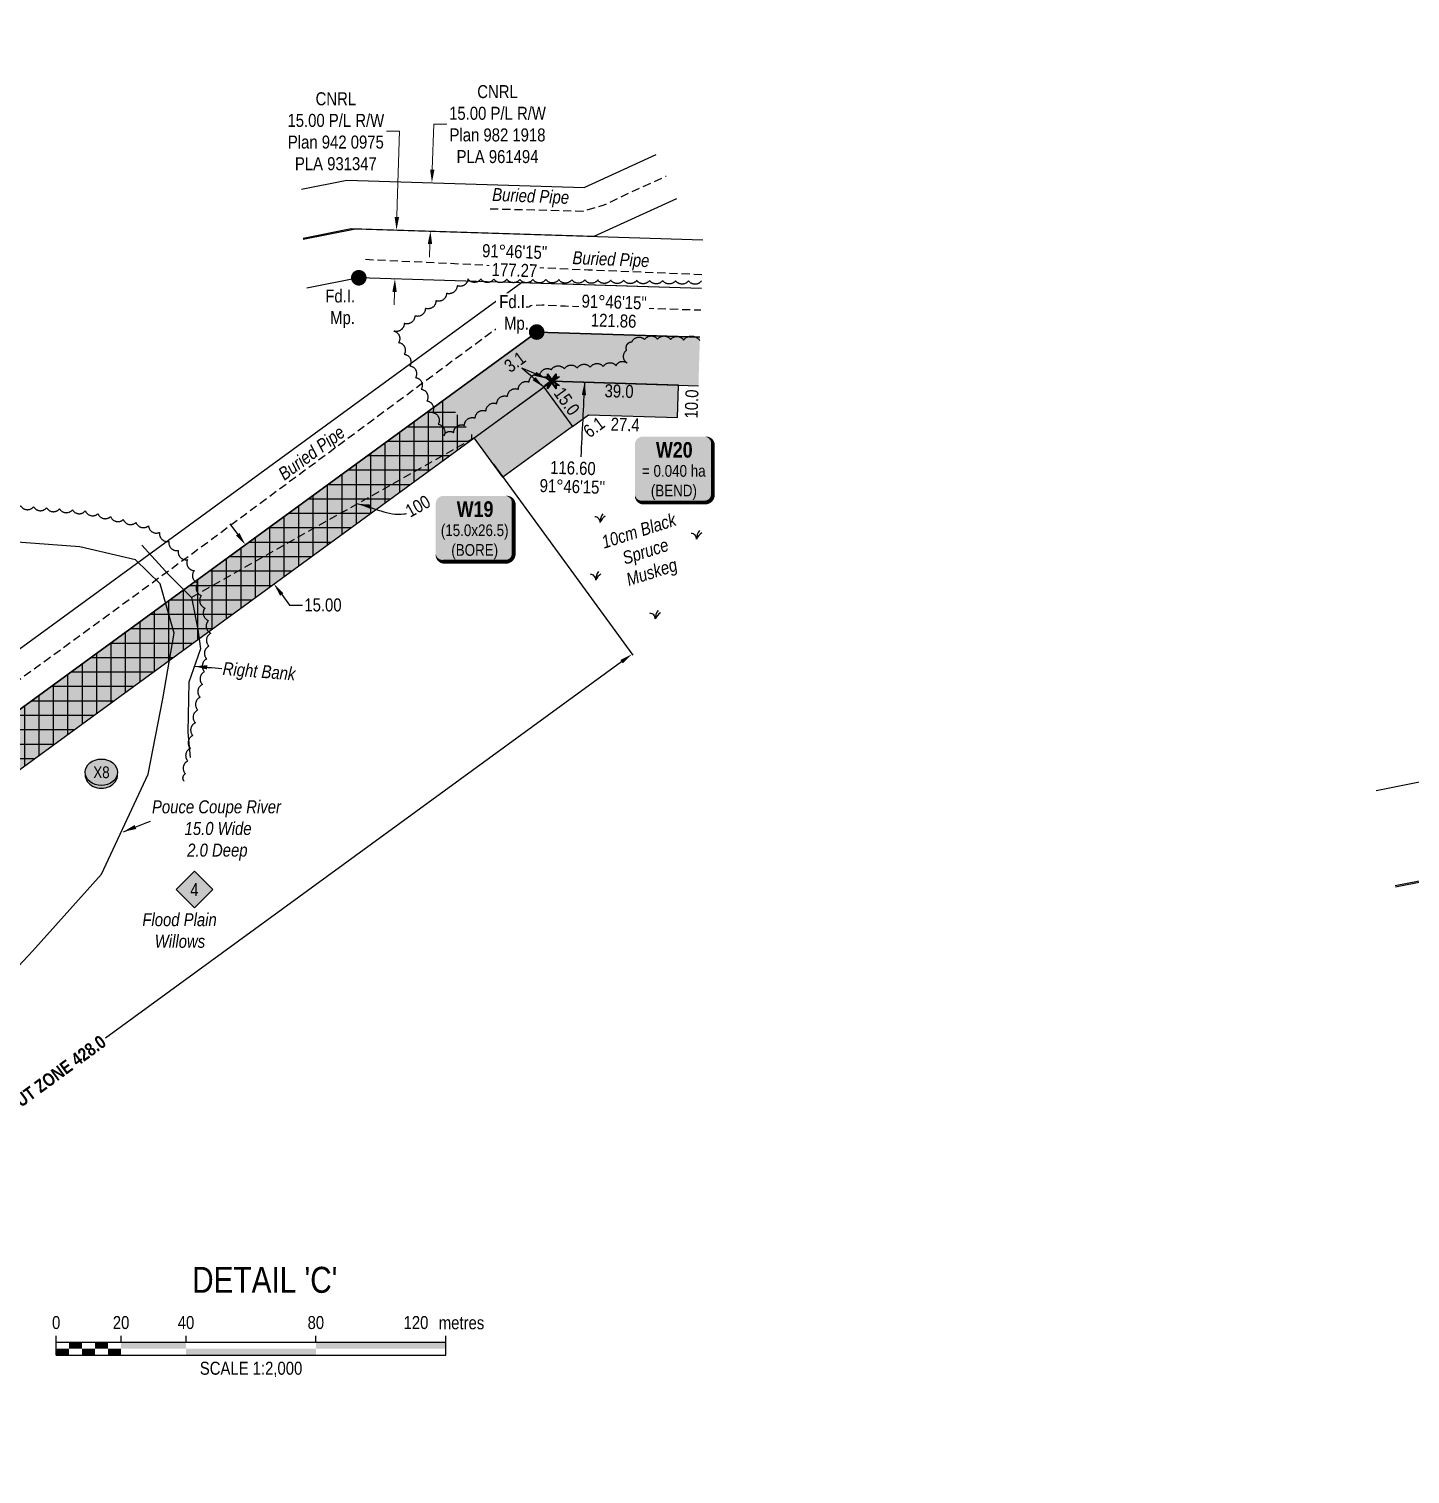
# Model space of a CAD drawing. Extents: x 334534 to 340950, y 6171582 to 6176056.
# Drawn here: x 337459 to 338522, y 6171654 to 6172767 of the extents above; entities that cross this region are included whole.
import ezdxf
from ezdxf.enums import TextEntityAlignment as Align

# ---------------------------------------------------------------- set-up
doc = ezdxf.new("R2010")
doc.units = 0
doc.header["$LTSCALE"] = 5
doc.header["$PDSIZE"] = 0.5
for name, pattern in [('0', [1, 1, 0]), ('foc-TIELINE', [1.875, 1.25, -0.625]), ('foc-TOPO', [1, 0.2, -0.8]), ('UG_PIPE', [1.875, 1.25, -0.625])]:
    doc.linetypes.add(name, pattern=pattern)
doc.layers.get('Defpoints').update_dxf_attribs({"color": 9})
for name, color, linetype in [('AS-PIPE-UG', 44, 'UG_PIPE'), ('AS-PIPE-UG-T', 44, 'Continuous'), ('C-RW', 13, 'Continuous'), ('DETAIL-T', 7, 'Continuous'), ('L-BD', 7, 'Continuous'), ('L-MON', 1, 'Continuous'), ('P-BORE', 7, 'Continuous'), ('P-CROSSINGS', 250, 'Continuous'), ('P-PROPOSED', 10, 'Continuous'), ('P-PROPOSED-H', 21, 'Continuous'), ('P-TEMP-BLOCKS', 250, 'Continuous'), ('P-TEMP-BLUE', 146, 'Continuous'), ('P-TEMP-HUSKY-BORE-H', 131, 'Continuous'), ('P-TEMP-HUSKY-NO CUT-H', 104, 'Continuous'), ('P-TEMP-HUSKY-NO CUT-T', 143, 'Continuous'), ('P-TXT', 4, 'Continuous'), ('T-BUSH', 110, '0'), ('T-BUSH-T', 110, 'Continuous'), ('T-GENERAL', 48, 'foc-TOPO'), ('T-SLOPE', 48, 'Continuous'), ('T-TIE', 201, 'foc-TIELINE'), ('T-WATER', 160, 'Continuous'), ('T-WATER-T', 170, 'Continuous')]:
    doc.layers.add(name, color=color, linetype=linetype)
for name, color, linetype, lineweight in [('C-RW-T', 13, 'Continuous', 9), ('T-TEXT', 48, 'Continuous', 18), ('T-TIE-T', 201, 'Continuous', 18)]:
    doc.layers.add(name, color=color, linetype=linetype, lineweight=lineweight)
doc.layers.add('P-TEMP-BLUE-H', color=7, linetype='Continuous', true_color=0x99e6ff)
doc.styles.add('80', font='ARIALN.TTF', dxfattribs={"height": 10})
doc.styles.add('80CG', font='ARIALN.TTF', dxfattribs={"height": 10})
doc.styles.add('80L', font='ARIALN.TTF', dxfattribs={"height": 10})
doc.styles.add('80LS', font='ARIALNI.TTF', dxfattribs={"height": 10})
doc.styles.add('BOLD', font='ARIALNB.TTF')
doc.styles.add('Crossing', font='ARIALN.TTF', dxfattribs={"height": 10})
doc.styles.add('foc-LtypeFont', font='ARIALN.TTF', dxfattribs={"height": 7.35})
doc.linetypes.add('foc-TOPO-flowdirection', pattern='A,20,[">",foc-LtypeFont,S=0.3,R=0,X=0,Y=-0.945],-1e-05', length=20.00001)
doc.dimstyles.new('Compass 5 000', dxfattribs={"dimscale": 5, "dimtxt": 9, "dimasz": 2, "dimexe": 0.2, "dimexo": 0.0625, "dimgap": 0.5, "dimtad": 0, "dimtih": 1, "dimtoh": 1, "dimzin": 0, "dimdsep": 46, "dimtxsty": '80CG', "dimcen": 0.1, "dimse1": 1, "dimse2": 1, "dimclrd": 256, "dimclrt": 256, "dimaunit": 1, "dimadec": 4, "dimazin": 0, "dimtfac": 0.06, "dimtofl": 0, "dimtmove": 0, "dimatfit": 1, "dimfxl": 0.2, "dimtolj": 1, "dimtzin": 0, "dimlwd": -1, "dimarcsym": 0})

# ---------------------------------------------------------------- blocks, each defined once
blk = doc.blocks.new('*D153')
at = {"layer": 'Defpoints', "color": 0, "transparency": 16777216}
for p in [(337801.6, 6172452.2), (337923.1, 6172285.7), (336937.4, 6171821.5)]:
    blk.add_point(p, dxfattribs=at)
at = {"layer": 'P-TEMP-HUSKY-NO CUT-T', "color": 0, "lineweight": -2, "transparency": 16777216}
for p, q in [((337816.3, 6172432), (337923.7, 6172284.9)), ((336952.1, 6171801.3), (337059.5, 6171654.2))]:
    blk.add_line(p, q, dxfattribs=at)
at = {"layer": 'P-TEMP-HUSKY-NO CUT-T', "transparency": 16777216}
for p, q in [((337915, 6172279.8), (337517.6, 6171989.8)), ((337067, 6171660.9), (337425.3, 6171922.3))]:
    blk.add_line(p, q, dxfattribs=at)
for points in [[(337914.1, 6172281.2), (337916, 6172278.5), (337923.1, 6172285.7)], [(337066, 6171662.2), (337068, 6171659.5), (337058.9, 6171655)]]:
    blk.add_solid(points, dxfattribs=at)
at = {"layer": 'P-TEMP-HUSKY-NO CUT-T', "transparency": 16777216, "insert": (337471.4, 6171956.1), "char_height": 10, "attachment_point": 5, "rotation": 36.123, "style": 'BOLD'}
blk.add_mtext('\\A1;NO CUT ZONE 428.0', dxfattribs=at)
blk = doc.blocks.new('30M BUFFER DISP')
h = blk.add_hatch(color=70)
h.dxf.hatch_style = 1
h.paths.add_polyline_path([(0, 14.1), (14.1, 0), (0, -14.1), (-14.1, 0)])
blk.add_lwpolyline([(0, 14.1), (14.1, 0), (0, -14.1), (-14.1, 0)], close=True)
at = {"color": 235, "style": '80L'}
blk.add_attdef('DISURBANCE', text='', height=10, dxfattribs=at).set_placement((0, 0), align=Align.MIDDLE_CENTER)
blk = doc.blocks.new('*D154')
at = {"layer": 'C-RW-T', "transparency": 16777216}
for p, q in [((337734.1, 6172688.3), (337744.1, 6172688.3)), ((337744.1, 6172688.3), (337742.3, 6172632.2)), ((337742, 6172622.2), (337742.3, 6172632.2)), ((337740.2, 6172564.6), (337739.9, 6172554.7))]:
    blk.add_line(p, q, dxfattribs=at)
for points in [[(337740.3, 6172622.3), (337743.7, 6172622.2), (337741.7, 6172612.2)], [(337738.5, 6172564.7), (337741.9, 6172564.6), (337740.5, 6172574.6)]]:
    blk.add_solid(points, dxfattribs=at)
at = {"layer": 'Defpoints', "color": 0, "transparency": 16777216}
for p in [(337741.7, 6172612.2), (337753.4, 6172611.9), (337752.2, 6172574.3)]:
    blk.add_point(p, dxfattribs=at)
at = {"layer": 'C-RW-T', "transparency": 16777216, "insert": (337695, 6172688.3), "char_height": 10, "attachment_point": 5, "style": '80CG'}
blk.add_mtext('\\A1;CNRL\\P15.00 P/L R/W\\PPlan 942 0975\\PPLA 931347', dxfattribs=at)
blk = doc.blocks.new('*D156')
at = {"layer": 'Defpoints', "color": 0, "transparency": 16777216}
for p in [(337630.8, 6172373.9), (337625.3, 6172370), (337652.9, 6172343.6)]:
    blk.add_point(p, dxfattribs=at)
at = {"layer": 'P-TXT', "transparency": 16777216}
for p, q in [((337619.4, 6172378), (337613.5, 6172386.1)), ((337653.3, 6172331.6), (337659.2, 6172323.5)), ((337659.2, 6172323.5), (337669.2, 6172323.5))]:
    blk.add_line(p, q, dxfattribs=at)
for points in [[(337620.8, 6172379), (337618.1, 6172377), (337625.3, 6172370)], [(337654.7, 6172332.6), (337652, 6172330.6), (337647.4, 6172339.7)]]:
    blk.add_solid(points, dxfattribs=at)
at = {"layer": 'P-TXT', "transparency": 16777216, "insert": (337685.1, 6172323.5), "char_height": 10, "attachment_point": 5, "style": '80CG'}
blk.add_mtext('\\A1;15.00', dxfattribs=at)
blk = doc.blocks.new('xing2')
h = blk.add_hatch(color=50)
h.dxf.hatch_style = 1
edge = h.paths.add_edge_path()
edge.add_ellipse((0, 0), major_axis=(-12.5, 0), ratio=0.816297, start_angle=0, end_angle=360)
h = blk.add_hatch(color=250)
h.dxf.hatch_style = 1
edge = h.paths.add_edge_path()
edge.add_ellipse((0, -2), major_axis=(-12.5, 0), ratio=0.816297, start_angle=0, end_angle=180)
edge.add_line((12.5, -2), (12.5, 0))
edge.add_ellipse((0, 0), major_axis=(-12.5, 0), ratio=0.816297, start_angle=0, end_angle=180, ccw=False)
edge.add_line((-12.5, 0), (-12.5, -2))
at = {"color": 250}
blk.add_ellipse((0, 0), major_axis=(-12.5, 0), ratio=0.816297, dxfattribs=at)
blk.add_ellipse((0, -2), major_axis=(-12.5, 0), ratio=0.816297, start_param=0, end_param=3.141593, dxfattribs=at)
at = {"color": 250, "style": 'Crossing'}
blk.add_attdef('CROSSING', text='', height=9, dxfattribs=at).set_placement((0.1, 0), align=Align.MIDDLE_CENTER)
at = {"color": 250, "style": 'Crossing', "flags": 1}
for tag, p in [('OWNER', (0.1, -12.5)), ('DESCRIPTION', (0.1, -25.8)), ('LOCATION', (0.1, -39.3)), ('DWG_REF', (0.1, -52.8))]:
    blk.add_attdef(tag, text='', height=9, dxfattribs=at).set_placement(p, align=Align.MIDDLE_CENTER)
blk = doc.blocks.new('fdia')
at = {"color": 255, "const_width": 1}
blk.add_lwpolyline([(-0.5, 0, 1), (0.5, 0, 1)], format="xyb", close=True, dxfattribs=at)
blk = doc.blocks.new('Fdiaa')
blk.add_blockref('fdia', (0, 0))
blk = doc.blocks.new('fdib')
at = {"color": 1, "const_width": 1.6}
blk.add_lwpolyline([(-0.4, 0, 1), (0.4, 0, 1)], format="xyb", close=True, dxfattribs=at)
at = {"color": 1}
blk.add_circle((0, 0), 0.8, dxfattribs=at)
blk = doc.blocks.new('Fdibb')
blk.add_blockref('fdib', (0, 0))
blk = doc.blocks.new('fdicc')
for name in ['Fdibb', 'Fdiaa']:
    blk.add_blockref(name, (0, 0))
blk = doc.blocks.new('FDI')
blk.add_blockref('fdicc', (0, 0))
blk = doc.blocks.new('TEMP')
h = blk.add_hatch(color=255)
h.dxf.hatch_style = 1
h.paths.add_polyline_path([(-1.15, -0.67), (-0.67, -0.67), (-0.67, -1.15), (0, -0.25), (0.67, -1.15), (0.67, -0.67), (1.15, -0.67), (0.25, 0), (1.15, 0.67), (0.67, 0.67), (0.67, 1.15), (0, 0.25), (-0.67, 1.15), (-0.67, 0.67), (-1.15, 0.67), (-0.25, 0)])
h.paths.add_polyline_path([(0.57, 0.85), (0.57, 0.57), (0.85, 0.57), (0.08, 0), (0.85, -0.57), (0.57, -0.57), (0.57, -0.85), (0, -0.08), (-0.57, -0.85), (-0.57, -0.57), (-0.85, -0.57), (-0.08, 0), (-0.85, 0.57), (-0.57, 0.57), (-0.57, 0.85), (0, 0.08)], flags=16)
h = blk.add_hatch(color=1)
h.dxf.hatch_style = 1
h.paths.add_polyline_path([(-0.07, -0.01), (-0.08, 0), (-0.85, -0.57), (-0.57, -0.57), (-0.57, -0.85), (0.07, 0.01), (0.08, 0), (0.85, 0.57), (0.57, 0.57), (0.57, 0.85)])
at = {"color": 1}
for p, q in [((-0.08, 0), (0.08, 0)), ((0, 0.08), (0, -0.08))]:
    blk.add_line(p, q, dxfattribs=at)
at = {"color": 255, "flags": 128}
blk.add_lwpolyline([(-0.25, 0), (-1.15, 0.67), (-0.67, 0.67), (-0.67, 1.15), (0, 0.25), (0.67, 1.15), (0.67, 0.67), (1.15, 0.67), (0.25, 0), (1.15, -0.67), (0.67, -0.67), (0.67, -1.15), (0, -0.25), (-0.67, -1.15), (-0.67, -0.67), (-1.15, -0.67)], close=True, dxfattribs=at)
at = {"color": 1, "flags": 128}
blk.add_lwpolyline([(-0.08, 0), (-0.85, 0.57), (-0.57, 0.57), (-0.57, 0.85), (0, 0.08), (0.57, 0.85), (0.57, 0.57), (0.85, 0.57), (0.08, 0), (0.85, -0.57), (0.57, -0.57), (0.57, -0.85), (0, -0.08), (-0.57, -0.85), (-0.57, -0.57), (-0.85, -0.57)], close=True, dxfattribs=at)
blk = doc.blocks.new('*D157')
at = {"layer": 'C-RW-T', "transparency": 16777216}
for p, q in [((337769.3, 6172658.8), (337770.4, 6172693.8)), ((337770.4, 6172693.8), (337780.4, 6172693.8)), ((337767.5, 6172601.4), (337767.2, 6172591.4))]:
    blk.add_line(p, q, dxfattribs=at)
for points in [[(337767.6, 6172658.8), (337770.9, 6172658.7), (337769, 6172648.8)], [(337765.8, 6172601.5), (337769.2, 6172601.4), (337767.8, 6172611.4)]]:
    blk.add_solid(points, dxfattribs=at)
at = {"layer": 'Defpoints', "color": 0, "transparency": 16777216}
for p in [(337769, 6172648.8), (337789.9, 6172648.1), (337788.7, 6172610.8)]:
    blk.add_point(p, dxfattribs=at)
at = {"layer": 'C-RW-T', "transparency": 16777216, "insert": (337819.5, 6172693.8), "char_height": 10, "attachment_point": 5, "style": '80CG'}
blk.add_mtext('\\A1;CNRL\\P15.00 P/L R/W\\PPlan 982 1918\\PPLA 961494', dxfattribs=at)
blk = doc.blocks.new('*U108')
at = {"true_color": 0x99e6ff}
h = blk.add_hatch(color=141, dxfattribs=at)
edge = h.paths.add_edge_path()
edge.add_line((-24, -32.2), (24, -32.2))
edge.add_arc((24, -26.2), 6, 270, 360)
edge.add_line((30, -26.2), (30, 12.5))
edge.add_arc((24, 12.5), 6, 0, 90)
edge.add_line((24, 18.5), (-24, 18.5))
edge.add_arc((-24, 12.5), 6, 90, 180)
edge.add_line((-30, 12.5), (-30, -26.2))
edge.add_arc((-24, -26.2), 6, 180, 270)
at = {"color": 250, "flags": 128}
blk.add_lwpolyline([(-24, -32.2, 3, 3, 0), (24, -32.2, 3, 3, 0.414214), (30, -26.2, 3, 3, 0), (30, 12.5, 3, 0, 0.414214), (24, 18.5, 0, 0, 0), (-24, 18.5, 0, 0, 0.414214), (-30, 12.5, 0, 0, 0), (-30, -26.2, 0, 3, 0.414214)], format="xyseb", close=True, dxfattribs=at)
at = {"flags": 128}
blk.add_lwpolyline([(13.8, -8.1, 0, 7.5, 0), (0, 0, 0, 0, 0)], format="xyseb", dxfattribs=at)
at = {"color": 250}
for tag, p, height, style in [('TEMP_AREA_W1_001', (-9.2, 2.2), 12, 'BOLD'), ('ENTER_TEXT_001', (-30.7, -12.5), 9, '80')]:
    blk.add_attdef(tag, p, '', height=height, dxfattribs=dict(at, style=style))
blk = doc.blocks.new('MUSK')
at = {"layer": 'T-GENERAL', "linetype": 'Continuous'}
for centre, radius, start, end in [((-0.86, 0.03), 0.856, 357.7915, 88.2897), ((1.86, 0.15), 1.86, 140.732, 184.6871), ((1.91, -0.8), 2.08, 122.4427, 157.2145)]:
    blk.add_arc(centre, radius, start, end, dxfattribs=at)
blk = doc.blocks.new('*U34')
at = {"color": 0}
for p, q in [((-150, 0), (-150, 15)), ((-100, 10), (-100, 15)), ((-50, 10), (-50, 15)), ((50, 10), (50, 15)), ((150.2, 0), (150.2, 15)), ((-150, 10), (150.2, 10)), ((-150, 0), (150.2, 0))]:
    blk.add_line(p, q, dxfattribs=at)
for points in [[(-150, 5), (-140, 5), (-150, 0), (-140, 0)], [(-140, 10), (-130, 10), (-140, 5), (-130, 5)], [(-130, 5), (-120, 5), (-130, 0), (-120, 0)], [(-120, 10), (-110, 10), (-120, 5), (-110, 5)], [(-110, 5), (-100, 5), (-110, 0), (-100, 0)], [(-100, 10), (-50, 10), (-100, 5), (-50, 5)], [(-50, 5), (50, 5), (-50, 0), (50, 0)], [(50, 10), (150.2, 10), (50, 5), (150.2, 5)]]:
    blk.add_solid(points, dxfattribs=at)
at = {"color": 0, "style": '80'}
blk.add_text('metres', height=10, dxfattribs=at).set_placement((162.2, 20), align=Align.CENTER)
at = {"color": 0, "char_height": 10, "style": '80'}
for s, insert, attachment_point in [('0', (-150, 30.2), 2), ('20', (-100, 30.2), 2), ('40', (-50, 30.2), 2), ('80', (50, 30.2), 2), ('120', (136.7, 30.2), 3), ('SCALE 1:2,000', (0.1, -5), 2)]:
    blk.add_mtext(s, dxfattribs=dict(at, insert=insert, attachment_point=attachment_point))
blk = doc.blocks.new('*U109')
at = {"true_color": 0x99e6ff}
h = blk.add_hatch(color=141, dxfattribs=at)
edge = h.paths.add_edge_path()
edge.add_line((-24, -32.2), (24, -32.2))
edge.add_arc((24, -26.2), 6, 270, 360)
edge.add_line((30, -26.2), (30, 12.5))
edge.add_arc((24, 12.5), 6, 0, 90)
edge.add_line((24, 18.5), (-24, 18.5))
edge.add_arc((-24, 12.5), 6, 90, 180)
edge.add_line((-30, 12.5), (-30, -26.2))
edge.add_arc((-24, -26.2), 6, 180, 270)
at = {"color": 250, "flags": 128}
blk.add_lwpolyline([(-24, -32.2, 3, 3, 0), (24, -32.2, 3, 3, 0.414214), (30, -26.2, 3, 3, 0), (30, 12.5, 3, 0, 0.414214), (24, 18.5, 0, 0, 0), (-24, 18.5, 0, 0, 0.414214), (-30, 12.5, 0, 0, 0), (-30, -26.2, 0, 3, 0.414214)], format="xyseb", close=True, dxfattribs=at)
at = {"flags": 128}
blk.add_lwpolyline([(30.7, -25.4, 0, 7.5, 0), (0, 0, 0, 0, 0)], format="xyseb", dxfattribs=at)
at = {"color": 250}
for tag, p, height, style in [('TEMP_AREA_W1_001', (-9.2, 2.2), 12, 'BOLD'), ('ENTER_TEXT_001', (-30.7, -12.5), 9, '80')]:
    blk.add_attdef(tag, p, '', height=height, dxfattribs=dict(at, style=style))

msp = doc.modelspace()

# ---------------------------------------------------------------- hatches: boundary and pattern name
at = {"layer": 'P-PROPOSED-H'}
h = msp.add_hatch(color=256, dxfattribs=at)
h.dxf.hatch_style = 1
h.paths.add_polyline_path([(336731.572, 6171717.675), (336753.675, 6171687.39), (337861.424, 6172495.857), (337974.222, 6172492.37), (337975.381, 6172529.845), (337849.717, 6172533.73)])
at = {"layer": 'P-TEMP-BLUE-H'}
h = msp.add_hatch(color=256, dxfattribs=at)
h.dxf.hatch_style = 1
h.paths.add_polyline_path([(337870.198, 6172470.579), (337877.214, 6172460.965), (337889.566, 6172469.98), (337958.087, 6172467.861), (337958.859, 6172492.845), (337861.424, 6172495.857), (337855.111, 6172491.25)])
h = msp.add_hatch(color=256, dxfattribs=at)
h.dxf.hatch_style = 1
h.paths.add_polyline_path([(337855.111, 6172491.25), (337877.214, 6172460.965), (337823.71, 6172421.917), (337801.607, 6172452.202)])
at = {"layer": 'P-TEMP-HUSKY-BORE-H'}
h = msp.add_hatch(color=256, dxfattribs=at)
h.dxf.hatch_style = 1
h.paths.add_polyline_path([(337801.607, 6172452.202), (337779.505, 6172482.487), (336915.304, 6171851.768), (336937.407, 6171821.483)])
at = {"layer": 'P-TEMP-HUSKY-NO CUT-H', "ltscale": 2}
h = msp.add_hatch(dxfattribs=at)
h.set_pattern_fill('ANSI37', color=256, scale=3.498662, angle=45)
h.set_pattern_definition([(90, (-7966.83, -39.343), (-11.108251986, 0), []), (180, (-7966.83, -39.343), (-9e-16, -11.108251986), [])])
h.paths.add_polyline_path([(337801.607, 6172452.202), (337779.505, 6172482.487), (336915.304, 6171851.768), (336937.407, 6171821.483)])

# ---------------------------------------------------------------- linework, layer by layer
at = {"layer": 'AS-PIPE-UG', "flags": 128}
for points in [[(337813.804, 6172628.658), (337858.734, 6172627.603), (337885.274, 6172626.825), (337901.592, 6172631.563), (337922.299, 6172641.533), (337949.354, 6172653.892)], [(337976.865, 6172577.842), (337889.197, 6172581.39), (337716.339, 6172589.543)], [(336717.648, 6171736.753), (336721.114, 6171739.383), (336771.467, 6171778.348), (336878.264, 6171852.95), (336936.862, 6171892.52), (336969.404, 6171915.403), (337002.057, 6171939.593), (337097.484, 6172009.51), (337226.072, 6172103.735), (337472.927, 6172281.755), (337590.149, 6172367.403), (337748.924, 6172484.983), (337814.382, 6172533.455), (337845.272, 6172554.268), (337853.952, 6172554.683), (337871.477, 6172553.825), (337976.028, 6172550.786)]]:
    msp.add_lwpolyline(points, dxfattribs=at)
at = {"layer": 'C-RW'}
for points in [[(337668.669, 6172643.848), (337703.585, 6172650.805), (337886.188, 6172645.138), (337941.785, 6172670.49)], [(338496.189, 6172180.64), (338762.716, 6172233.749), (339127.922, 6172222.414), (340076.649, 6172655.023), (340107.76, 6172586.796), (339143.099, 6172146.921), (338776.078, 6172158.601), (338510.842, 6172107.1)], [(337957.341, 6172636.376), (337893.776, 6172607.391), (337706.707, 6172613.197), (337669.73, 6172605.829)]]:
    msp.add_lwpolyline(points, dxfattribs=at)
at = {"layer": 'C-RW', "flags": 128}
for points in [[(337669.776, 6172605.233), (337710.14, 6172613.213), (337977.7, 6172604.854)], [(337976.541, 6172567.352), (337712.697, 6172575.5), (337672.649, 6172567.583)], [(337976.54, 6172567.32), (337838.011, 6172571.603), (336709.469, 6171747.96)], [(337976.54, 6172567.32), (337838.011, 6172571.603), (336709.469, 6171747.96)], [(336731.572, 6171717.675), (337849.717, 6172533.73), (337975.381, 6172529.845)], [(336731.572, 6171717.675), (337849.717, 6172533.73), (337975.381, 6172529.845)], [(339950.018, 6172047.093), (339963.096, 6172121.694), (338776.078, 6172158.601), (338511.132, 6172106.22)]]:
    msp.add_lwpolyline(points, dxfattribs=at)
at = {"layer": 'P-PROPOSED', "flags": 128}
for points in [[(337975.381, 6172529.845), (337849.717, 6172533.73), (336731.572, 6171717.675)], [(336753.675, 6171687.39), (337861.424, 6172495.857), (337974.222, 6172492.37)]]:
    msp.add_lwpolyline(points, dxfattribs=at)
at = {"layer": 'P-TEMP-BLUE', "flags": 128}
for points in [[(337870.198, 6172470.579), (337877.214, 6172460.965), (337889.566, 6172469.98), (337958.087, 6172467.861), (337958.859, 6172492.845), (337861.424, 6172495.857), (337855.111, 6172491.25)], [(337855.111, 6172491.25), (337877.214, 6172460.965), (337823.71, 6172421.917), (337801.607, 6172452.202)]]:
    msp.add_lwpolyline(points, close=True, dxfattribs=at)
at = {"layer": 'T-BUSH', "flags": 128}
for points in [[(337976.653, 6172573.094, -0.52056705), (337966.656, 6172573.187, -0.52056705), (337956.658, 6172573.28, -0.52056705), (337946.66, 6172573.373, -0.52056705), (337936.663, 6172573.466, -0.52056705), (337926.665, 6172573.559, -0.52056705), (337916.667, 6172573.653, -0.52056705), (337906.67, 6172573.746, -0.52056705), (337896.672, 6172573.829, -0.52056705), (337886.674, 6172573.907, -0.52056705), (337876.676, 6172573.984, -0.52056705), (337866.678, 6172574.062, -0.52056705), (337856.68, 6172574.139, -0.52056705), (337846.683, 6172574.217, -0.52056705), (337836.685, 6172574.294, -0.52056705), (337826.687, 6172574.372, -0.52056705), (337816.689, 6172574.449, -0.52056705), (337806.691, 6172574.527, -0.52056705), (337796.693, 6172574.604, -0.52056705), (337788.367, 6172569.39, -0.52056705), (337780.228, 6172563.584, -0.52056705), (337772.089, 6172557.777, -0.52056705), (337763.95, 6172551.97, -0.52056705), (337755.811, 6172546.164, -0.52056705), (337747.672, 6172540.357, -0.52056705), (337739.532, 6172534.55, -0.52056705), (337743.341, 6172525.694, -0.52056705), (337747.701, 6172516.696, -0.52056705), (337752.061, 6172507.699, -0.52056705), (337756.421, 6172498.702, -0.52056705), (337760.781, 6172489.704, -0.52056705), (337765.141, 6172480.707, -0.52056705), (337769.501, 6172471.709, -0.52056705), (337773.861, 6172462.712, -0.52056705), (337778.221, 6172453.715, -0.52056705), (337785.717, 6172456.297, -0.52056705), (337794.022, 6172461.864, -0.52056705), (337802.327, 6172467.431, -0.52056705), (337810.632, 6172472.998, -0.52056705), (337818.937, 6172478.565, -0.52056705), (337827.241, 6172484.132, -0.52056705), (337835.546, 6172489.7, -0.52056705), (337843.851, 6172495.267, -0.52056705), (337852.156, 6172500.834, -0.52056705), (337861.008, 6172504.778, -0.52056705), (337870.988, 6172505.381, -0.52056705), (337880.968, 6172505.984, -0.52056705), (337890.948, 6172506.587, -0.52056705), (337900.928, 6172507.191, -0.52056705), (337910.908, 6172507.794, -0.52056705), (337919.32, 6172509.819, -0.52056705), (337918.944, 6172519.81, -0.52056705), (337923.003, 6172526.222, -0.52056705), (337932.849, 6172527.963, -0.52056705), (337942.796, 6172528.25, -0.52056705), (337952.788, 6172527.902, -0.52056705), (337962.78, 6172527.555, -0.52056705), (337975.285, 6172527.12, -0.52056705)], [(337338.888, 6172389.269, 0.52056705), (337347.386, 6172394.537, 0.52056705), (337355.883, 6172399.805, 0.52056705), (337364.381, 6172405.073, 0.52056705), (337373.263, 6172409.59, 0.52056705), (337383.123, 6172410.886, 0.52056705), (337393.016, 6172409.47, 0.52056705), (337402.887, 6172407.881, 0.52056705), (337412.758, 6172406.293, 0.52056705), (337422.629, 6172404.704, 0.52056705), (337432.5, 6172403.115, 0.52056705), (337442.371, 6172401.527, 0.52056705), (337452.242, 6172399.938, 0.52056705), (337462.205, 6172399.119, 0.52056705), (337472.174, 6172398.359, 0.52056705), (337482.143, 6172397.599, 0.52056705), (337492.112, 6172396.839, 0.52056705), (337502.072, 6172395.99, 0.52056705), (337511.827, 6172393.804, 0.52056705), (337521.567, 6172391.546, 0.52056705), (337531.307, 6172389.288, 0.52056705), (337541.047, 6172387.031, 0.52056705), (337550.719, 6172384.532, 0.52056705), (337559.248, 6172379.417, 0.52056705), (337566.437, 6172372.47, 0.52056705), (337573.599, 6172365.493, 0.52056705), (337580.708, 6172358.465, 0.52056705), (337585.888, 6172349.975, 0.52056705), (337588.738, 6172340.395, 0.52056705), (337591.476, 6172330.779, 0.52056705), (337594.214, 6172321.163, 0.52056705), (337596.952, 6172311.547, 0.52056705), (337598.614, 6172301.731, 0.52056705), (337597.305, 6172291.834, 0.52056705), (337595.601, 6172281.982, 0.52056705), (337593.896, 6172272.13, 0.52056705), (337592.192, 6172262.278, 0.52056705), (337590.487, 6172252.426, 0.52056705), (337588.706, 6172242.589, 0.52056705), (337586.795, 6172232.775, 0.52056705), (337584.883, 6172222.961, 0.52056705), (337582.971, 6172213.148, 0.52056705), (337581.059, 6172203.334, 0.52056705), (337579.148, 6172193.52, 0.52056705), (337578.032, 6172187.795, 0.52056705)]]:
    msp.add_lwpolyline(points, format="xyb", dxfattribs=at)
at = {"layer": 'T-SLOPE', "flags": 128}
msp.add_lwpolyline([(337545.507, 6172369.55), (337566.379, 6172346.665), (337583.914, 6172329.375), (337588.707, 6172304.575), (337590.799, 6172289.688), (337581.772, 6172264.16), (337581.067, 6172225.688), (337582.917, 6172206.07)], dxfattribs=at)
at = {"layer": 'T-TIE'}
msp.add_line((337801.607, 6172452.202), (337583.914, 6172329.375), dxfattribs=at)
at = {"layer": 'T-WATER', "linetype": 'foc-TOPO-flowdirection', "flags": 128}
msp.add_lwpolyline([(337218.745, 6171737.919), (337214.533, 6171853.76), (337217.029, 6171863.746), (337239.503, 6171896.209), (337301.432, 6171934.457), (337376.699, 6171977.802), (337414.309, 6172006.888), (337461.282, 6172056.855), (337514.469, 6172116.165), (337550.554, 6172193.148), (337561.874, 6172251.258), (337570.619, 6172301.803), (337559.779, 6172339.873), (337540.814, 6172358.348), (337497.724, 6172368.335), (337449.649, 6172372), (337381.782, 6172382.923), (337353.639, 6172365.475), (337334.67, 6172337.277), (337285.113, 6172280.08), (337192.516, 6172212.837), (337157.487, 6172197.93), (337109.354, 6172203.005), (337055.545, 6172234.315)], dxfattribs=at)

# ---------------------------------------------------------------- block references
at = {"layer": 'DETAIL-T', "xscale": 0.9998043100000072, "yscale": 0.9998043100000072, "zscale": 0.9998043100000072}
msp.add_blockref('*U34', (337629.604, 6171745.709), dxfattribs=at)
at = {"layer": 'L-MON'}
for name, p, xscale, yscale, zscale in [('FDI', (337712.697, 6172575.5), 4.9990669, 4.9990669, 4.9990669), ('FDI', (337849.676, 6172533.7), 5, 5, 5), ('TEMP', (337861.424, 6172495.857), 4.9990669, 4.9990669, 4.9990669)]:
    msp.add_blockref(name, p, dxfattribs=dict(at, xscale=xscale, yscale=yscale, zscale=zscale))
at = {"layer": 'P-BORE'}
msp.add_blockref('30M BUFFER DISP', (337586.124, 6172104.299), dxfattribs=at).add_auto_attribs({'DISURBANCE': '4'})
at = {"layer": 'P-CROSSINGS', "xscale": 0.9998043099999993, "yscale": 0.9998043099999993, "zscale": 0.9998043099999993}
msp.add_blockref('xing2', (337514.414, 6172194.663), dxfattribs=at).add_auto_attribs({'CROSSING': 'X8'})
at = {"layer": 'P-TEMP-BLOCKS'}
ref = msp.add_blockref('*U108', (337955.323, 6172434.645), dxfattribs=dict(at, xscale=0.99981338, yscale=0.99981338, zscale=0.99981338))
ref.add_attrib('TEMP_AREA_W1_001', 'W20', (337941.508, 6172436.991), dxfattribs={"layer": '0', "color": 250, "height": 11.9978, "style": 'BOLD'})
ref.add_attrib('ENTER_TEXT_001', '= 0.040 ha', (337930.759, 6172422.294), dxfattribs={"layer": '0', "color": 250, "height": 8.9983, "style": '80'})
ref.add_attrib('ENTER_TEXT_002', '(BEND)', (337937.581, 6172407.143), dxfattribs={"layer": '0', "color": 250, "height": 8.9983, "style": '80'})
ref = msp.add_blockref('*U109', (337801.931, 6172389.034), dxfattribs=dict(at, xscale=0.99981338, yscale=0.99981338, zscale=0.99981338))
ref.add_attrib('TEMP_AREA_W1_001', 'W19', (337788.1, 6172391.38), dxfattribs={"layer": '0', "color": 250, "height": 11.9978, "style": 'BOLD'})
ref.add_attrib('ENTER_TEXT_001', '(15.0x26.5)', (337775.86, 6172376.566), dxfattribs={"layer": '0', "color": 250, "height": 8.99832, "style": '80'})
ref.add_attrib('ENTER_TEXT_002', '(BORE)', (337783.898, 6172361.409), dxfattribs={"layer": '0', "color": 250, "height": 8.9983, "style": '80'})
at = {"layer": 'T-GENERAL', "xscale": 4.998088632598389, "yscale": 4.998088632598389, "zscale": 4.998088632598389}
for p in [(337898.54, 6172387.101), (337972.862, 6172374.208), (337895.211, 6172342.723), (337941.031, 6172312.758)]:
    msp.add_blockref('MUSK', p, dxfattribs=at)

# ---------------------------------------------------------------- texts
at = {"layer": 'AS-PIPE-UG-T', "char_height": 9.99804, "attachment_point": 1, "style": '80L'}
for insert, rotation in [((337815.688, 6172644.75), 357.681908), ((337877.48, 6172596.054), 357.681908), ((337649.461, 6172427.064), 36.521606)]:
    msp.add_mtext_dynamic_manual_height_columns('{\\fArial Narrow|b0|i1|c0|p34;Buried Pipe}', width=75.20914, gutter_width=50, heights=[0], dxfattribs=dict(at, insert=insert, rotation=rotation))
at = {"layer": 'DETAIL-T', "color": 3, "insert": (337640.261, 6171803.646), "char_height": 19.9961, "width": 223.81422, "attachment_point": 5, "style": '80CG'}
msp.add_mtext("DETAIL 'C'", dxfattribs=at)
at = {"layer": 'L-BD', "style": '80L'}
for s, rotation, p in [('91°46\'15"', 358.2311, (337832.676, 6172595.688)), ('121.86', 358.2291, (337908.911, 6172542.509)), ('116.60', 358.2291, (337877.598, 6172429.037)), ("91°46'15''", 358.2291, (337877.158, 6172414.796))]:
    msp.add_text(s, height=9.9981, rotation=rotation, dxfattribs=at).set_placement(p, align=Align.MIDDLE)
at = {"layer": 'P-TEMP-BLUE', "style": '80L'}
for s, rotation, p in [('3.1', 36.123, (337832.844, 6172510.742)), ('15.0', 306.123, (337872.895, 6172480.432)), ('39.0', 358.2291, (337913.143, 6172488.217)), ('10.0', 88.2291, (337968.934, 6172478.315)), ('6.1', 36.123, (337893.768, 6172460.456)), ('27.4', 358.2291, (337917.837, 6172462.548))]:
    msp.add_text(s, height=9.9981, rotation=rotation, dxfattribs=at).set_placement(p, align=Align.MIDDLE)
at = {"layer": 'T-BUSH-T', "insert": (337893.902, 6172374.879), "char_height": 9.99627, "attachment_point": 1, "rotation": 17.838206, "style": '80L'}
msp.add_mtext_dynamic_manual_height_columns('\\pi4.91027;{\\fArial Narrow|b0|i1|c0|p34;10cm Black \\P\\pi16.36916;Spruce\\P\\pi14.2008;\\C48;Muskeg}', width=67.92299, gutter_width=44.992, heights=[0], dxfattribs=at)
at = {"layer": 'T-TEXT', "insert": (337608.363, 6172279.649), "char_height": 9.998, "attachment_point": 1, "rotation": 355.62149, "style": '80LS'}
msp.add_mtext_dynamic_manual_height_columns('Right Bank', width=62.48688, gutter_width=50, heights=[0], dxfattribs=at)
at = {"layer": 'T-TEXT', "insert": (337545.663, 6172086.169), "char_height": 9.99804, "attachment_point": 1, "style": '80LS'}
msp.add_mtext_dynamic_manual_height_columns('\\pi0.33153;Flood Plain \\P\\pi9.8931;Willows', width=57.13222, gutter_width=50, heights=[0], dxfattribs=at)
at = {"layer": 'T-TIE-T', "style": '80L'}
msp.add_text('100', height=9.9981, rotation=29.4324, dxfattribs=at).set_placement((337758.15, 6172399.662), align=Align.MIDDLE)
at = {"layer": 'T-WATER-T', "insert": (337553.358, 6172173.068), "char_height": 10, "attachment_point": 1, "style": '80L'}
msp.add_mtext_dynamic_manual_height_columns('\\pi0.05978;{\\fArial Narrow|b0|i1|c0|p34;Pouce Coupe River\\P\\pi25.14845;15.0 Wide\\P\\pi27.16073;2.0 Deep}', width=99.89445, gutter_width=50, heights=[0], dxfattribs=at)

# ---------------------------------------------------------------- dimensions: what is measured, and where the dimension line sits
at = {"layer": 'C-RW-T'}
dim = msp.add_linear_dim(base=(337741.687, 6172612.233), p1=(337752.226, 6172574.28), p2=(337753.394, 6172611.868), angle=88.219111, text='CNRL\\P15.00 P/L R/W\\PPlan 942 0975\\PPLA 931347', dimstyle='Compass 5 000', override={"dimtmove": 1}, dxfattribs=at)
dim.commit()
dim.dimension.update_dxf_attribs({"geometry": '*D154', "text_midpoint": (337724.143, 6172688.253), "dimtype": 161})
at = {"layer": 'P-TEMP-HUSKY-NO CUT-T'}
dim = msp.add_linear_dim(base=(337923.124, 6172285.702), p1=(336937.407, 6171821.483), p2=(337801.607, 6172452.202), angle=36.123043, text='NO CUT ZONE 428.0', dimstyle='Compass 5 000', override={"dimtxt": 2, "dimexo": 5, "dimtih": 0, "dimdec": 1, "dimtxsty": 'BOLD', "dimse1": 0, "dimse2": 0, "dimtfillclr": 256}, dxfattribs=at)
dim.commit()
dim.dimension.update_dxf_attribs({"geometry": '*D153', "text_midpoint": (337471.448, 6171956.056), "dimtype": 161})
at = {"layer": 'P-TXT'}
dim = msp.add_linear_dim(base=(337625.31, 6172369.951), p1=(337652.86, 6172343.642), p2=(337630.758, 6172373.927), angle=126.123043, text='15.00', dimstyle='Compass 5 000', dxfattribs=at)
dim.commit()
dim.dimension.update_dxf_attribs({"geometry": '*D156', "text_midpoint": (337685.141, 6172323.511), "dimtype": 161})

# ---------------------------------------------------------------- leaders
at = {"layer": 'L-BD', "path_type": 1}
msp.add_leader([(337886.549, 6172495.081), (337883.639, 6172437.68)], dimstyle='Compass 5 000', override={"dimgap": 0.5, "dimtad": 0}, dxfattribs=at)
at = {"layer": 'P-TEMP-BLUE', "path_type": 1}
msp.add_leader([(337855.111, 6172491.25), (337838.227, 6172505.959)], dimstyle='Compass 5 000', dxfattribs=at)
msp.add_leader([(337857.819, 6172497.645), (337838.227, 6172505.959)], dimstyle='Compass 5 000', override={"dimgap": 0.5, "dimtad": 0}, dxfattribs=at)
at = {"layer": 'T-TEXT', "path_type": 1}
msp.add_leader([(337585.99, 6172276.279), (337607.255, 6172274.691)], dimstyle='Compass 5 000', override={"dimgap": 0.5, "dimtad": 0}, dxfattribs=at)
at = {"layer": 'T-TIE-T', "path_type": 1}
msp.add_leader([(337712.151, 6172401.365), (337747.407, 6172393.597), (337749.378, 6172393.879)], dimstyle='Compass 5 000', override={"dimgap": 0.5, "dimtad": 0}, dxfattribs=at)
at = {"layer": 'T-WATER-T', "path_type": 1}
msp.add_leader([(337531.375, 6172148.878), (337552.153, 6172157.093)], dimstyle='Compass 5 000', override={"dimgap": 0.5, "dimtad": 0}, dxfattribs=at)

# ---------------------------------------------------------------- next in the draw order: texts
at = {"layer": 'L-BD', "char_height": 9.9981, "attachment_point": 2, "style": '80L', "bg_fill": 3, "box_fill_scale": 1.15, "bg_fill_color": 256, "bg_fill_true_color": 256, "bg_fill_transparency": 0}
for s, insert, width, rotation in [('177.27', (337832.731, 6172586.414), 35.83214, 358.2311), ('91°46\'15"', (337909.467, 6172561.812), 50.94988, 358.2291)]:
    msp.add_mtext(s, dxfattribs=dict(at, insert=insert, width=width, rotation=rotation))
at = {"layer": 'L-MON', "char_height": 9.99618, "attachment_point": 1, "style": '80L', "bg_fill": 3, "box_fill_scale": 1.15, "bg_fill_color": 256, "bg_fill_true_color": 256, "bg_fill_transparency": 0}
for insert in [(337685.836, 6172566.469), (337819.784, 6172562.149)]:
    msp.add_mtext_dynamic_manual_height_columns('\\pi1.06551;Fd.I.\\P\\pi4.78169;Mp.', width=22.03975, gutter_width=49.991, heights=[0], dxfattribs=dict(at, insert=insert))

# ---------------------------------------------------------------- next in the draw order: dimensions: what is measured, and where the dimension line sits
at = {"layer": 'C-RW-T'}
dim = msp.add_linear_dim(base=(337768.968, 6172648.776), p1=(337788.727, 6172610.758), p2=(337789.887, 6172648.127), angle=88.222255, text='CNRL\\P15.00 P/L R/W\\PPlan 982 1918\\PPLA 961494', dimstyle='Compass 5 000', dxfattribs=at)
dim.commit()
dim.dimension.update_dxf_attribs({"geometry": '*D157', "text_midpoint": (337819.452, 6172693.815), "dimtype": 161})

doc.saveas('drawing.dxf')
